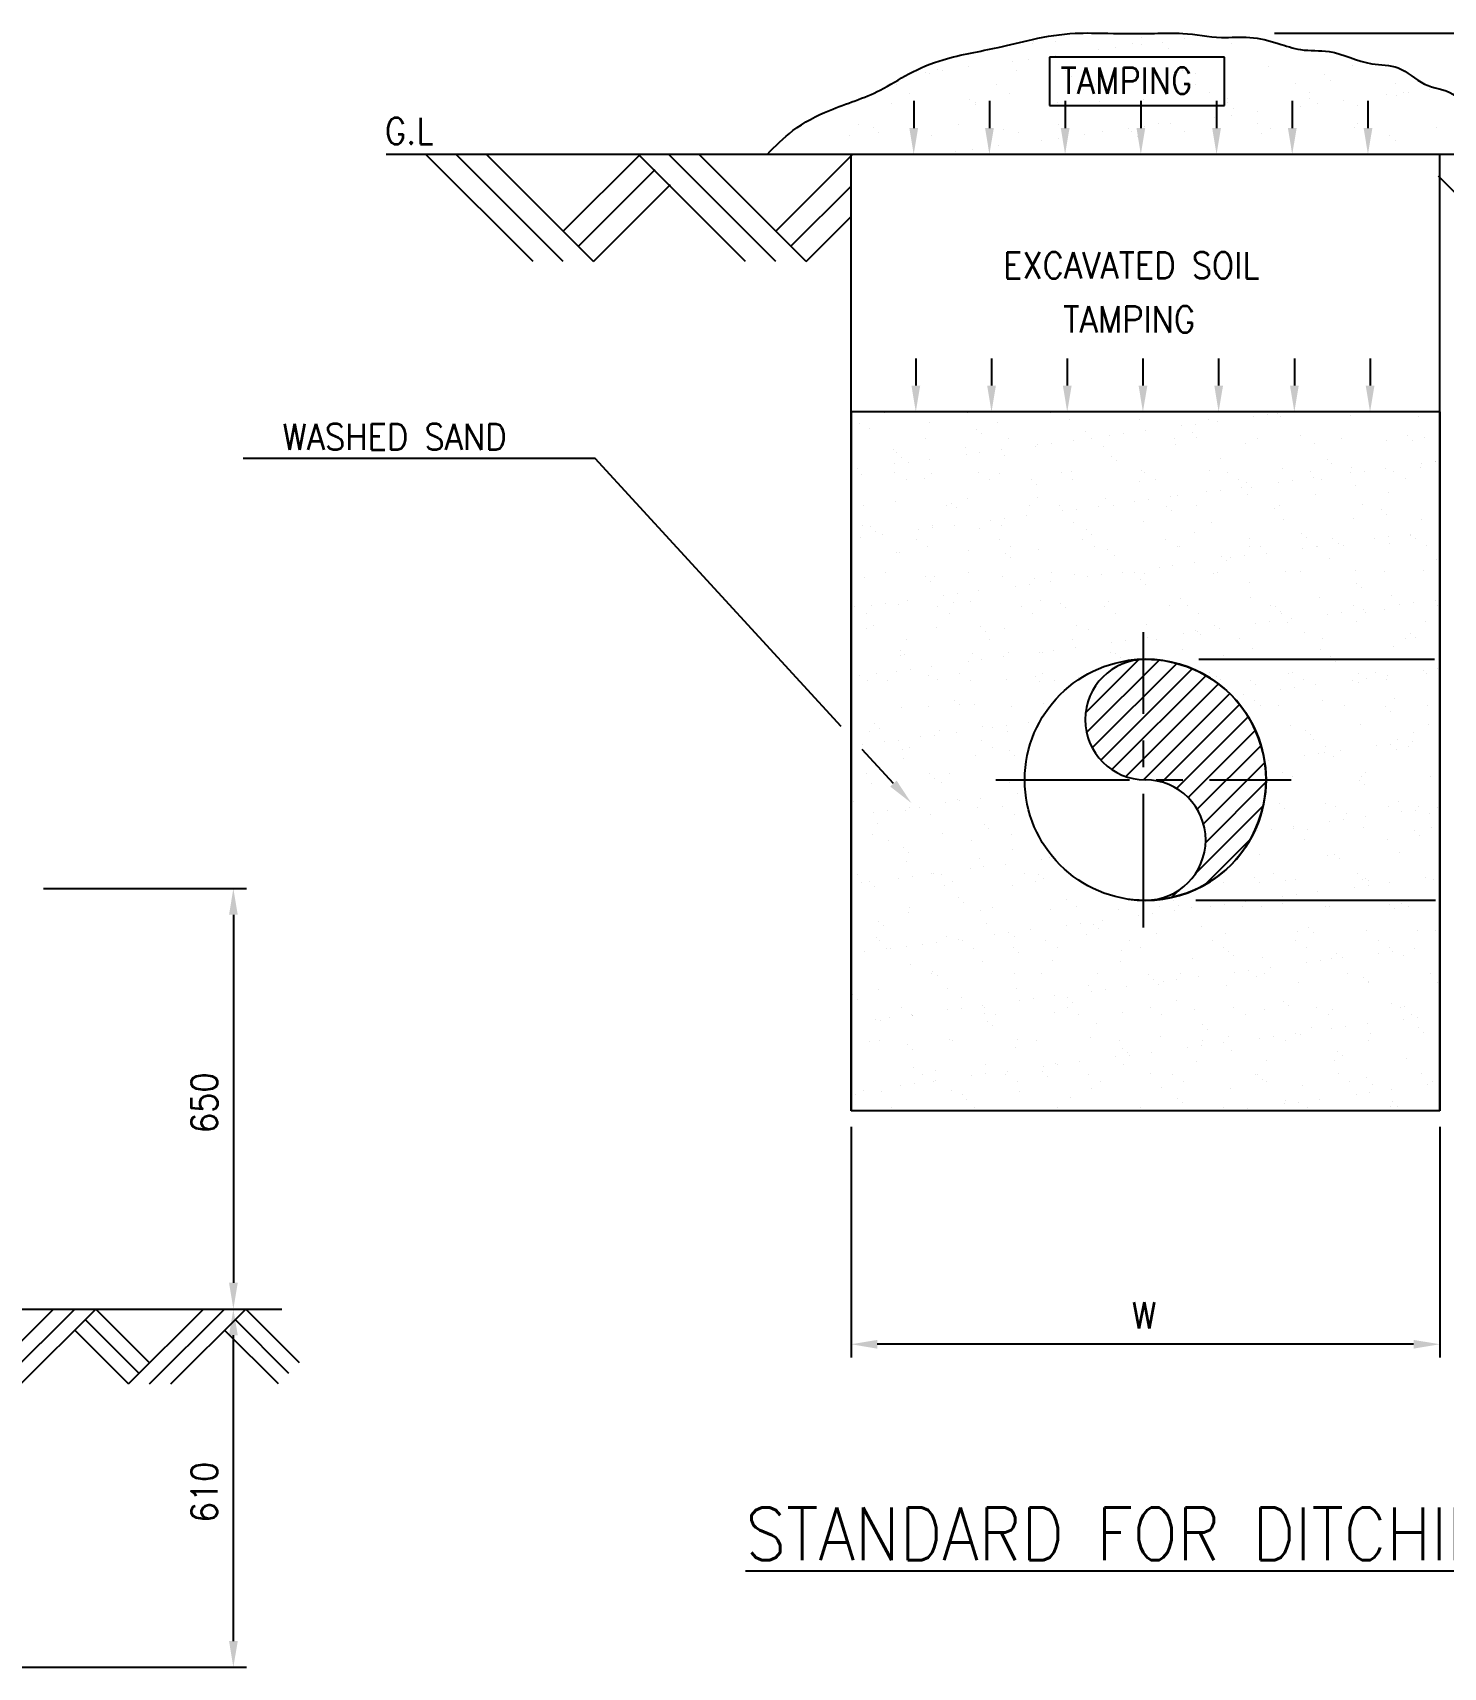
# Model space of a CAD drawing. Header units: metres. Extents: x 32 to 1001, y 122 to 783.
# Drawn here: x 396.3 to 530.5, y 141.7 to 297.2 of the extents above; entities that cross this region are included whole.
import ezdxf
from ezdxf.enums import TextEntityAlignment as Align

# ---------------------------------------------------------------- set-up
doc = ezdxf.new("R2010")
doc.units = ezdxf.units.M
doc.linetypes.add('CENTER', pattern=[50.8, 31.75, -6.35, 6.35, -6.35])
for name, color, linetype in [('CEN. LINE CIRCLE', 30, 'CENTER'), ('Circle', 3, 'Continuous'), ('DIM', 1, 'Continuous'), ('G.L', 9, 'Continuous'), ('Hatch', 9, 'Continuous'), ('PIPE LINE', 4, 'Continuous')]:
    doc.layers.add(name, color=color, linetype=linetype)
doc.styles.add('ROMANS', font='romans.shx', dxfattribs={"width": 0.9})

msp = doc.modelspace()

# ---------------------------------------------------------------- linework, layer by layer
at = {"color": 7}
for p, q in [((509.67, 294.83), (493.02, 294.83)), ((493.02, 294.83), (493.02, 290.25)), ((509.67, 290.25), (509.67, 294.83)), ((493.02, 290.25), (509.67, 290.25)), ((474.14, 194.6), (474.14, 285.6)), ((530.14, 194.6), (530.14, 285.6)), ((530.14, 261.1), (474.14, 261.1)), ((474.14, 261.1), (474.14, 194.6)), ((530.14, 261.1), (530.14, 194.6)), ((530.14, 194.6), (474.14, 194.6)), ((393.82, 169.27), (400.32, 175.76)), ((393.82, 171.28), (398.3, 175.76)), ((395.2, 168.63), (402.33, 175.76)), ((407.44, 170.65), (402.33, 175.76)), ((405.43, 168.63), (412.55, 175.76)), ((407.44, 168.63), (414.57, 175.76)), ((409.46, 168.63), (416.59, 175.76)), ((421.7, 170.65), (416.59, 175.76)), ((406.43, 169.64), (401.32, 174.75)), ((420.69, 169.64), (415.58, 174.75)), ((405.43, 168.63), (400.32, 173.75)), ((419.68, 168.63), (414.57, 173.75))]:
    msp.add_line(p, q, dxfattribs=at)
for centre, radius, start, end in [((502.14, 231.83), 5.73, 90, 270), ((502.14, 226.1), 11.47, 261.8225, 98.1775), ((502.14, 220.37), 5.73, 270, 90)]:
    msp.add_arc(centre, radius, start, end, dxfattribs=at)
at = {"layer": 'CEN. LINE CIRCLE', "color": 7, "linetype": 'CENTER', "ltscale": 0.4}
for p, q in [((501.96, 212.06), (501.96, 240.14)), ((487.92, 226.1), (516, 226.1))]:
    msp.add_line(p, q, dxfattribs=at)
at = {"layer": 'Circle', "color": 7}
msp.add_circle((502.14, 226.1), 11.47, dxfattribs=at)
at = {"layer": 'DIM', "color": 7}
for p, q in [((514.41, 297.13), (575.03, 297.13)), ((480.1, 290.68), (480.1, 288.1)), ((487.3, 290.68), (487.3, 288.1)), ((494.5, 290.68), (494.5, 288.1)), ((501.7, 290.68), (501.7, 288.1)), ((508.9, 290.68), (508.9, 288.1)), ((516.1, 290.68), (516.1, 288.1)), ((523.3, 290.68), (523.3, 288.1)), ((480.3, 266.18), (480.3, 263.6)), ((487.5, 266.18), (487.5, 263.6)), ((494.7, 266.18), (494.7, 263.6)), ((501.9, 266.18), (501.9, 263.6)), ((509.1, 266.18), (509.1, 263.6)), ((516.3, 266.18), (516.3, 263.6)), ((523.5, 266.18), (523.5, 263.6)), ((449.8, 256.68), (416.32, 256.68)), ((473.19, 231.18), (449.8, 256.68)), ((507.22, 237.57), (529.63, 237.57)), ((478.18, 225.74), (475.2, 228.98)), ((397.34, 215.76), (416.65, 215.76)), ((506.93, 214.64), (529.74, 214.64)), ((415.4, 213.26), (415.4, 178.26)), ((474.14, 193.1), (474.14, 171.16)), ((530.14, 193.1), (530.14, 171.16)), ((395.32, 175.76), (416.65, 175.76)), ((416.07, 175.76), (416.65, 175.76)), ((415.4, 144.18), (415.4, 173.26)), ((527.64, 172.41), (476.64, 172.41)), ((380.98, 141.68), (416.65, 141.68))]:
    msp.add_line(p, q, dxfattribs=at)
for points in [[(479.69, 288.1), (480.52, 288.1), (480.1, 285.6)], [(486.89, 288.1), (487.72, 288.1), (487.3, 285.6)], [(494.09, 288.1), (494.92, 288.1), (494.5, 285.6)], [(501.29, 288.1), (502.12, 288.1), (501.7, 285.6)], [(508.49, 288.1), (509.32, 288.1), (508.9, 285.6)], [(515.69, 288.1), (516.52, 288.1), (516.1, 285.6)], [(522.89, 288.1), (523.72, 288.1), (523.3, 285.6)], [(479.89, 263.6), (480.72, 263.6), (480.3, 261.1)], [(487.09, 263.6), (487.92, 263.6), (487.5, 261.1)], [(494.29, 263.6), (495.12, 263.6), (494.7, 261.1)], [(501.49, 263.6), (502.32, 263.6), (501.9, 261.1)], [(508.69, 263.6), (509.52, 263.6), (509.1, 261.1)], [(515.89, 263.6), (516.72, 263.6), (516.3, 261.1)], [(523.09, 263.6), (523.92, 263.6), (523.5, 261.1)], [(478.48, 226.02), (479.87, 223.9), (477.87, 225.46)], [(414.99, 213.26), (415.82, 213.26), (415.4, 215.76)], [(414.99, 178.26), (415.82, 178.26), (415.4, 175.76)], [(414.99, 173.26), (415.82, 173.26), (415.4, 175.76)], [(476.64, 172.82), (476.64, 171.99), (474.14, 172.41)], [(527.64, 172.82), (527.64, 171.99), (530.14, 172.41)], [(414.99, 144.18), (415.82, 144.18), (415.4, 141.68)]]:
    msp.add_solid(points, dxfattribs=at)
at = {"layer": 'G.L', "color": 7}
for p, q in [((589.9, 285.6), (429.92, 285.6)), ((443.9, 275.42), (433.72, 285.6)), ((446.78, 275.42), (436.6, 285.6)), ((449.66, 275.42), (439.48, 285.6)), ((446.78, 278.3), (454.08, 285.6)), ((464.11, 275.42), (453.93, 285.6)), ((466.99, 275.42), (456.81, 285.6)), ((469.87, 275.42), (459.69, 285.6)), ((466.99, 278.3), (474.29, 285.6)), ((448.22, 276.86), (455.52, 284.16)), ((538.1, 275.42), (530.01, 283.51)), ((449.66, 275.42), (456.96, 282.72)), ((468.43, 276.86), (474.14, 282.57)), ((469.87, 275.42), (474.14, 279.69))]:
    msp.add_line(p, q, dxfattribs=at)
msp.add_open_spline([(466.16, 285.6), (466.94, 286.39), (468.67, 288.13), (472.42, 290.09), (476.39, 291.21), (479.7, 293.42), (483.44, 294.94), (487.5, 295.55), (491.62, 296.65), (495.12, 297.21), (499, 297.09), (502.41, 297.07), (506.03, 297.22), (509.03, 296.57), (512.1, 296.89), (514.6, 296.24), (517.03, 295.37), (520.16, 295.63), (523.02, 294.01), (526.44, 294.17), (528.49, 291.94), (531.13, 291.79), (532.81, 289.99), (534.94, 288.86), (536.92, 287.33), (537.77, 286.06), (538.06, 285.6)], degree=3, knots=[0, 0, 0, 0, 4.765366, 10.444655, 17.871914, 22.319174, 27.390419, 35.020605, 39.838436, 45.690701, 50.104858, 56.450205, 60.312594, 65.583296, 69.445684, 73.395554, 76.540879, 80.413082, 86.437977, 90.06658, 94.27646, 98.377255, 100.530979, 104.508453, 108.729208, 111.042613, 111.042613, 111.042613, 111.042613], dxfattribs=at)
at = {"layer": 'Hatch', "color": 7, "linetype": 'Continuous'}
for p, q in [((491.39, 296.11), (491.39, 296.11)), ((491.53, 296.32), (491.53, 296.32)), ((493.55, 296.38), (493.55, 296.38)), ((497.68, 295.54), (497.68, 295.54)), ((499.27, 295.75), (499.27, 295.75)), ((500.88, 296.13), (500.88, 296.13)), ((501.75, 296.08), (501.75, 296.08)), ((501.78, 296.68), (501.78, 296.68)), ((503.72, 296.21), (503.72, 296.21)), ((504.29, 295.7), (504.29, 295.7)), ((505.89, 296.62), (505.89, 296.62)), ((507.47, 296.83), (507.47, 296.83)), ((510.37, 296.15), (510.37, 296.15)), ((485.34, 293.92), (485.34, 293.92)), ((489.48, 294.46), (489.48, 294.46)), ((491.06, 294.67), (491.06, 294.67)), ((493.54, 295), (493.54, 295)), ((513.88, 293.92), (513.88, 293.92)), ((521.86, 294.02), (521.86, 294.02)), ((481.27, 293.38), (481.27, 293.38)), ((481.64, 293.26), (481.64, 293.26)), ((482.37, 293.64), (482.37, 293.64)), ((482.86, 293.59), (482.86, 293.59)), ((489.87, 293.56), (489.87, 293.56)), ((494.56, 293.54), (494.56, 293.54)), ((495.12, 293.02), (495.12, 293.02)), ((497.85, 293.66), (497.85, 293.66)), ((505.65, 293.62), (505.65, 293.62)), ((506.94, 293.27), (506.94, 293.27)), ((519.13, 293.16), (519.13, 293.16)), ((519.7, 292.65), (519.7, 292.65)), ((478.44, 292.23), (478.44, 292.23)), ((479.73, 291.41), (479.73, 291.41)), ((485.4, 290.86), (485.4, 290.86)), ((487.94, 292.25), (487.94, 292.25)), ((489.22, 291.43), (489.22, 291.43)), ((497.43, 292.27), (497.43, 292.27)), ((498.71, 291.45), (498.71, 291.45)), ((501.97, 290.8), (501.97, 290.8)), ((506.92, 292.28), (506.92, 292.28)), ((508.21, 291.46), (508.21, 291.46)), ((509.95, 290.9), (509.95, 290.9)), ((516.41, 292.3), (516.41, 292.3)), ((517.7, 291.48), (517.7, 291.48)), ((517.75, 290.87), (517.75, 290.87)), ((525.1, 291.26), (525.1, 291.26)), ((525.9, 292.32), (525.9, 292.32)), ((525.98, 291.16), (525.98, 291.16)), ((526.69, 291.47), (526.69, 291.47)), ((527.19, 291.5), (527.19, 291.5)), ((529.17, 291.8), (529.17, 291.8)), ((477.96, 290.44), (477.96, 290.44)), ((485.94, 290.54), (485.94, 290.54)), ((485.96, 290.35), (485.96, 290.35)), ((493.74, 290.51), (493.74, 290.51)), ((497.78, 290.59), (497.78, 290.59)), ((509.97, 290.49), (509.97, 290.49)), ((510.28, 289.31), (510.28, 289.31)), ((510.53, 289.97), (510.53, 289.97)), ((512.76, 289.64), (512.76, 289.64)), ((516.9, 290.18), (516.9, 290.18)), ((518.49, 290.39), (518.49, 290.39)), ((520.96, 290.72), (520.96, 290.72)), ((522.35, 290.22), (522.35, 290.22)), ((474.87, 288.45), (474.87, 288.45)), ((476.24, 288.19), (476.24, 288.19)), ((476.8, 287.67), (476.8, 287.67)), ((484.36, 288.46), (484.36, 288.46)), ((488.61, 287.92), (488.61, 287.92)), ((490.06, 287.69), (490.06, 287.69)), ((493.85, 288.48), (493.85, 288.48)), ((498.04, 287.79), (498.04, 287.79)), ((500.49, 288.02), (500.49, 288.02)), ((500.81, 287.81), (500.81, 287.81)), ((502.08, 288.23), (502.08, 288.23)), ((503.34, 288.5), (503.34, 288.5)), ((504.56, 288.56), (504.56, 288.56)), ((505.84, 287.75), (505.84, 287.75)), ((508.7, 289.1), (508.7, 289.1)), ((512.83, 288.52), (512.83, 288.52)), ((514.07, 288.05), (514.07, 288.05)), ((522.05, 288.15), (522.05, 288.15)), ((522.32, 288.53), (522.32, 288.53)), ((529.85, 288.11), (529.85, 288.11)), ((474.03, 287.43), (474.03, 287.43)), ((481.83, 287.39), (481.83, 287.39)), ((488.15, 286.4), (488.15, 286.4)), ((492.29, 286.94), (492.29, 286.94)), ((493.87, 287.15), (493.87, 287.15)), ((496.35, 287.48), (496.35, 287.48)), ((501.37, 287.3), (501.37, 287.3)), ((513.19, 287.54), (513.19, 287.54)), ((525.38, 287.44), (525.38, 287.44)), ((525.94, 286.92), (525.94, 286.92)), ((484.08, 285.86), (484.08, 285.86)), ((485.67, 286.07), (485.67, 286.07)), ((474.95, 260.04), (474.95, 260.04)), ((477.33, 261), (477.33, 261)), ((481.6, 260.12), (481.6, 260.12)), ((485.24, 261.01), (485.24, 261.01)), ((488.1, 260.09), (488.1, 260.09)), ((493.15, 261.02), (493.15, 261.02)), ((494.96, 260.34), (494.96, 260.34)), ((501.06, 261.04), (501.06, 261.04)), ((501.61, 260.42), (501.61, 260.42)), ((505.59, 259.76), (505.59, 259.76)), ((506.91, 259.93), (506.91, 259.93)), ((508.11, 260.39), (508.11, 260.39)), ((508.97, 261.05), (508.97, 261.05)), ((508.98, 260.2), (508.98, 260.2)), ((512.43, 260.66), (512.43, 260.66)), ((513.75, 260.83), (513.75, 260.83)), ((514.67, 260.92), (514.67, 260.92)), ((514.97, 260.64), (514.97, 260.64)), ((516.88, 261.07), (516.88, 261.07)), ((521.61, 260.72), (521.61, 260.72)), ((524.79, 261.08), (524.79, 261.08)), ((528.11, 260.69), (528.11, 260.69)), ((475.93, 259.52), (475.93, 259.52)), ((481.19, 258.54), (481.19, 258.54)), ((486.09, 259.43), (486.09, 259.43)), ((486.56, 259), (486.56, 259)), ((489.1, 258.55), (489.1, 258.55)), ((493.24, 258.13), (493.24, 258.13)), ((495.3, 258.4), (495.3, 258.4)), ((496.41, 259.21), (496.41, 259.21)), ((497.01, 258.57), (497.01, 258.57)), ((498.75, 258.86), (498.75, 258.86)), ((500.08, 259.03), (500.08, 259.03)), ((502.14, 259.3), (502.14, 259.3)), ((504.92, 258.58), (504.92, 258.58)), ((506.57, 259.12), (506.57, 259.12)), ((507.04, 258.69), (507.04, 258.69)), ((511.69, 258.13), (511.69, 258.13)), ((512.83, 258.6), (512.83, 258.6)), ((516.88, 258.9), (516.88, 258.9)), ((520.74, 258.61), (520.74, 258.61)), ((525.05, 258.34), (525.05, 258.34)), ((527.05, 258.81), (527.05, 258.81)), ((527.52, 258.38), (527.52, 258.38)), ((528.65, 258.63), (528.65, 258.63)), ((478.18, 257.49), (478.18, 257.49)), ((478.46, 257.2), (478.46, 257.2)), ((478.93, 256.77), (478.93, 256.77)), ((481.63, 256.6), (481.63, 256.6)), ((485.04, 257.74), (485.04, 257.74)), ((485.08, 257.06), (485.08, 257.06)), ((486.4, 257.23), (486.4, 257.23)), ((488.47, 257.5), (488.47, 257.5)), ((488.77, 256.98), (488.77, 256.98)), ((491.69, 257.83), (491.69, 257.83)), ((491.92, 257.96), (491.92, 257.96)), ((498.18, 257.79), (498.18, 257.79)), ((498.94, 256.89), (498.94, 256.89)), ((505.04, 258.04), (505.04, 258.04)), ((509.25, 256.67), (509.25, 256.67)), ((518.19, 258.1), (518.19, 258.1)), ((519.41, 256.58), (519.41, 256.58)), ((474.79, 255.7), (474.79, 255.7)), ((475.11, 255.14), (475.11, 255.14)), ((478.24, 256.16), (478.24, 256.16)), ((478.31, 255.32), (478.31, 255.32)), ((479.56, 256.33), (479.56, 256.33)), ((481.76, 255.23), (481.76, 255.23)), ((486.22, 255.33), (486.22, 255.33)), ((488.26, 255.2), (488.26, 255.2)), ((494.13, 255.35), (494.13, 255.35)), ((495.12, 255.44), (495.12, 255.44)), ((499.4, 256.46), (499.4, 256.46)), ((501.77, 255.53), (501.77, 255.53)), ((502.04, 255.36), (502.04, 255.36)), ((508.27, 255.5), (508.27, 255.5)), ((509.95, 255.38), (509.95, 255.38)), ((515.13, 255.74), (515.13, 255.74)), ((517.86, 255.39), (517.86, 255.39)), ((519.88, 256.15), (519.88, 256.15)), ((521.61, 255.29), (521.61, 255.29)), ((521.77, 255.83), (521.77, 255.83)), ((522.93, 255.46), (522.93, 255.46)), ((524.99, 255.74), (524.99, 255.74)), ((525.77, 255.4), (525.77, 255.4)), ((528.27, 255.8), (528.27, 255.8)), ((528.44, 256.19), (528.44, 256.19)), ((529.73, 256.35), (529.73, 256.35)), ((529.77, 256.36), (529.77, 256.36)), ((479.38, 254.64), (479.38, 254.64)), ((481.14, 254.75), (481.14, 254.75)), ((487.29, 254.65), (487.29, 254.65)), ((491.3, 254.66), (491.3, 254.66)), ((491.77, 254.23), (491.77, 254.23)), ((495.2, 254.66), (495.2, 254.66)), ((501.61, 254.44), (501.61, 254.44)), ((503.11, 254.68), (503.11, 254.68)), ((507.93, 253.49), (507.93, 253.49)), ((509.25, 253.66), (509.25, 253.66)), ((511.02, 254.69), (511.02, 254.69)), ((511.32, 253.94), (511.32, 253.94)), ((511.78, 254.35), (511.78, 254.35)), ((512.24, 253.92), (512.24, 253.92)), ((514.77, 254.39), (514.77, 254.39)), ((516.09, 254.56), (516.09, 254.56)), ((518.16, 254.84), (518.16, 254.84)), ((518.93, 254.71), (518.93, 254.71)), ((522.09, 254.12), (522.09, 254.12)), ((526.84, 254.72), (526.84, 254.72)), ((475.33, 252.16), (475.33, 252.16)), ((478.34, 252.6), (478.34, 252.6)), ((483.24, 252.18), (483.24, 252.18)), ((483.66, 252.43), (483.66, 252.43)), ((484.13, 252), (484.13, 252)), ((485.2, 252.85), (485.2, 252.85)), ((491.15, 252.19), (491.15, 252.19)), ((491.85, 252.93), (491.85, 252.93)), ((493.98, 252.21), (493.98, 252.21)), ((497.64, 252.14), (497.64, 252.14)), ((498.34, 252.9), (498.34, 252.9)), ((499.06, 252.21), (499.06, 252.21)), ((501.09, 252.59), (501.09, 252.59)), ((502.42, 252.76), (502.42, 252.76)), ((504.14, 252.12), (504.14, 252.12)), ((504.48, 253.04), (504.48, 253.04)), ((505.2, 253.15), (505.2, 253.15)), ((506.97, 252.22), (506.97, 252.22)), ((511.85, 253.23), (511.85, 253.23)), ((514.88, 252.24), (514.88, 252.24)), ((518.35, 253.2), (518.35, 253.2)), ((522.79, 252.25), (522.79, 252.25)), ((525.21, 253.45), (525.21, 253.45)), ((487.42, 250.79), (487.42, 250.79)), ((488.74, 250.96), (488.74, 250.96)), ((490.81, 251.24), (490.81, 251.24)), ((494.26, 251.69), (494.26, 251.69)), ((495.28, 250.55), (495.28, 250.55)), ((495.58, 251.86), (495.58, 251.86)), ((501.93, 250.63), (501.93, 250.63)), ((504.61, 251.69), (504.61, 251.69)), ((508.43, 250.6), (508.43, 250.6)), ((514.45, 251.9), (514.45, 251.9)), ((515.29, 250.85), (515.29, 250.85)), ((521.93, 250.94), (521.93, 250.94)), ((524.62, 251.81), (524.62, 251.81)), ((525.09, 251.38), (525.09, 251.38)), ((528.43, 250.9), (528.43, 250.9)), ((475.07, 249.16), (475.07, 249.16)), ((475.27, 250.25), (475.27, 250.25)), ((476.03, 250.2), (476.03, 250.2)), ((476.5, 249.77), (476.5, 249.77)), ((477.13, 249.44), (477.13, 249.44)), ((480.36, 248.96), (480.36, 248.96)), ((480.58, 249.89), (480.58, 249.89)), ((481.91, 250.06), (481.91, 250.06)), ((481.92, 250.33), (481.92, 250.33)), ((483.97, 250.34), (483.97, 250.34)), ((486.34, 249.98), (486.34, 249.98)), ((488.27, 248.97), (488.27, 248.97)), ((488.42, 250.3), (488.42, 250.3)), ((496.18, 248.99), (496.18, 248.99)), ((496.51, 249.89), (496.51, 249.89)), ((496.97, 249.46), (496.97, 249.46)), ((504.09, 249), (504.09, 249)), ((506.82, 249.67), (506.82, 249.67)), ((512, 249.01), (512, 249.01)), ((516.98, 249.58), (516.98, 249.58)), ((517.45, 249.15), (517.45, 249.15)), ((519.91, 249.03), (519.91, 249.03)), ((523.95, 249.02), (523.95, 249.02)), ((525.27, 249.2), (525.27, 249.2)), ((527.3, 249.35), (527.3, 249.35)), ((527.34, 249.47), (527.34, 249.47)), ((527.82, 249.04), (527.82, 249.04)), ((478.5, 247.71), (478.5, 247.71)), ((478.71, 247.75), (478.71, 247.75)), ((481.43, 248.27), (481.43, 248.27)), ((485.36, 247.95), (485.36, 247.95)), ((488.87, 247.66), (488.87, 247.66)), ((489.34, 248.29), (489.34, 248.29)), ((492.01, 248.04), (492.01, 248.04)), ((497.25, 248.3), (497.25, 248.3)), ((498.5, 248.01), (498.5, 248.01)), ((499.18, 247.44), (499.18, 247.44)), ((505.16, 248.32), (505.16, 248.32)), ((505.36, 248.25), (505.36, 248.25)), ((509.35, 247.35), (509.35, 247.35)), ((511.6, 247.4), (511.6, 247.4)), ((512.01, 248.34), (512.01, 248.34)), ((513.07, 248.33), (513.07, 248.33)), ((513.66, 247.67), (513.66, 247.67)), ((517.11, 248.12), (517.11, 248.12)), ((518.43, 248.3), (518.43, 248.3)), ((518.51, 248.31), (518.51, 248.31)), ((520.5, 248.57), (520.5, 248.57)), ((520.98, 248.35), (520.98, 248.35)), ((525.37, 248.55), (525.37, 248.55)), ((528.89, 248.36), (528.89, 248.36)), ((477.38, 245.8), (477.38, 245.8)), ((485.29, 245.82), (485.29, 245.82)), ((489.34, 247.23), (489.34, 247.23)), ((493.2, 245.83), (493.2, 245.83)), ((499.99, 245.87), (499.99, 245.87)), ((501.11, 245.85), (501.11, 245.85)), ((502.09, 245.74), (502.09, 245.74)), ((503.44, 246.32), (503.44, 246.32)), ((504.76, 246.5), (504.76, 246.5)), ((506.82, 246.77), (506.82, 246.77)), ((508.59, 245.71), (508.59, 245.71)), ((509.02, 245.86), (509.02, 245.86)), ((509.82, 246.92), (509.82, 246.92)), ((510.27, 247.22), (510.27, 247.22)), ((515.45, 245.96), (515.45, 245.96)), ((516.93, 245.88), (516.93, 245.88)), ((519.66, 247.12), (519.66, 247.12)), ((522.09, 246.04), (522.09, 246.04)), ((524.84, 245.89), (524.84, 245.89)), ((528.59, 246.01), (528.59, 246.01)), ((529.82, 247.04), (529.82, 247.04)), ((475.43, 245.36), (475.43, 245.36)), ((481.23, 245.43), (481.23, 245.43)), ((481.7, 245), (481.7, 245)), ((482.08, 245.44), (482.08, 245.44)), ((488.58, 245.41), (488.58, 245.41)), ((489.76, 244.52), (489.76, 244.52)), ((491.08, 244.7), (491.08, 244.7)), ((491.55, 245.21), (491.55, 245.21)), ((493.15, 244.97), (493.15, 244.97)), ((495.44, 245.66), (495.44, 245.66)), ((496.6, 245.42), (496.6, 245.42)), ((497.92, 245.6), (497.92, 245.6)), ((501.71, 245.12), (501.71, 245.12)), ((502.18, 244.69), (502.18, 244.69)), ((512.03, 244.9), (512.03, 244.9)), ((522.19, 244.81), (522.19, 244.81)), ((522.66, 244.38), (522.66, 244.38)), ((474.5, 242.58), (474.5, 242.58)), ((476.09, 242.72), (476.09, 242.72)), ((477.41, 242.9), (477.41, 242.9)), ((478.66, 242.81), (478.66, 242.81)), ((479.48, 243.17), (479.48, 243.17)), ((482.41, 242.6), (482.41, 242.6)), ((482.93, 243.62), (482.93, 243.62)), ((483.91, 242.98), (483.91, 242.98)), ((484.25, 243.8), (484.25, 243.8)), ((485.52, 243.06), (485.52, 243.06)), ((486.31, 244.07), (486.31, 244.07)), ((490.32, 242.61), (490.32, 242.61)), ((492.17, 243.14), (492.17, 243.14)), ((494.08, 242.89), (494.08, 242.89)), ((498.23, 242.63), (498.23, 242.63)), ((498.66, 243.11), (498.66, 243.11)), ((504.39, 242.67), (504.39, 242.67)), ((505.52, 243.36), (505.52, 243.36)), ((506.14, 242.64), (506.14, 242.64)), ((512.17, 243.44), (512.17, 243.44)), ((514.05, 242.65), (514.05, 242.65)), ((514.55, 242.58), (514.55, 242.58)), ((518.67, 243.41), (518.67, 243.41)), ((521.96, 242.67), (521.96, 242.67)), ((525.53, 243.66), (525.53, 243.66)), ((526.29, 242.75), (526.29, 242.75)), ((527.61, 242.93), (527.61, 242.93)), ((529.68, 243.2), (529.68, 243.2)), ((529.87, 242.68), (529.87, 242.68)), ((475.58, 241.9), (475.58, 241.9)), ((483.49, 241.91), (483.49, 241.91)), ((491.4, 241.93), (491.4, 241.93)), ((494.54, 242.46), (494.54, 242.46)), ((499.31, 241.94), (499.31, 241.94)), ((507.22, 241.96), (507.22, 241.96)), ((513.94, 241.13), (513.94, 241.13)), ((515.02, 242.15), (515.02, 242.15)), ((515.12, 241.97), (515.12, 241.97)), ((515.61, 241.06), (515.61, 241.06)), ((516, 241.4), (516, 241.4)), ((519.45, 241.85), (519.45, 241.85)), ((520.78, 242.03), (520.78, 242.03)), ((522.25, 241.15), (522.25, 241.15)), ((522.84, 242.3), (522.84, 242.3)), ((523.03, 241.99), (523.03, 241.99)), ((524.87, 242.35), (524.87, 242.35)), ((528.75, 241.12), (528.75, 241.12)), ((475.59, 240.46), (475.59, 240.46)), ((476.28, 240.75), (476.28, 240.75)), ((482.24, 240.55), (482.24, 240.55)), ((486.44, 240.66), (486.44, 240.66)), ((486.91, 240.23), (486.91, 240.23)), ((488.74, 240.51), (488.74, 240.51)), ((495.25, 239.47), (495.25, 239.47)), ((495.6, 240.76), (495.6, 240.76)), ((496.75, 240.44), (496.75, 240.44)), ((502.25, 240.85), (502.25, 240.85)), ((502.33, 239.6), (502.33, 239.6)), ((503.16, 239.49), (503.16, 239.49)), ((505.78, 240.05), (505.78, 240.05)), ((506.92, 240.35), (506.92, 240.35)), ((507.1, 240.23), (507.1, 240.23)), ((507.39, 239.92), (507.39, 239.92)), ((508.75, 240.82), (508.75, 240.82)), ((509.17, 240.5), (509.17, 240.5)), ((511.07, 239.5), (511.07, 239.5)), ((512.62, 240.95), (512.62, 240.95)), ((517.23, 240.12), (517.23, 240.12)), ((518.98, 239.52), (518.98, 239.52)), ((526.89, 239.53), (526.89, 239.53)), ((527.39, 240.04), (527.39, 240.04)), ((527.86, 239.61), (527.86, 239.61)), ((478.81, 238.43), (478.81, 238.43)), ((478.82, 237.92), (478.82, 237.92)), ((479.27, 238), (479.27, 238)), ((479.43, 239.44), (479.43, 239.44)), ((485.68, 238.16), (485.68, 238.16)), ((487.34, 239.46), (487.34, 239.46)), ((489.12, 238.21), (489.12, 238.21)), ((492.1, 238.25), (492.1, 238.25)), ((492.33, 238.25), (492.33, 238.25)), ((493.43, 238.43), (493.43, 238.43)), ((495.49, 238.7), (495.49, 238.7)), ((498.82, 238.22), (498.82, 238.22)), ((498.94, 239.15), (498.94, 239.15)), ((499.28, 238.12), (499.28, 238.12)), ((500.26, 239.33), (500.26, 239.33)), ((505.68, 238.47), (505.68, 238.47)), ((512.33, 238.55), (512.33, 238.55)), ((518.83, 238.52), (518.83, 238.52)), ((525.69, 238.77), (525.69, 238.77)), ((478.43, 236.45), (478.43, 236.45)), ((479.75, 236.63), (479.75, 236.63)), ((481.82, 236.9), (481.82, 236.9)), ((485.27, 237.35), (485.27, 237.35)), ((486.59, 237.53), (486.59, 237.53)), ((488.65, 237.8), (488.65, 237.8)), ((496.44, 232.47), (501.52, 237.55)), ((496.54, 230.59), (503.44, 237.49)), ((497.07, 229.15), (505.11, 237.18)), ((497.89, 227.98), (506.58, 236.67)), ((499.75, 237.69), (499.75, 237.69)), ((509.6, 237.9), (509.6, 237.9)), ((519.76, 237.81), (519.76, 237.81)), ((520.23, 237.38), (520.23, 237.38)), ((528.63, 236.49), (528.63, 236.49)), ((529.95, 236.66), (529.95, 236.66)), ((530.07, 237.58), (530.07, 237.58)), ((474.98, 236), (474.98, 236)), ((475.75, 235.57), (475.75, 235.57)), ((476.56, 236.22), (476.56, 236.22)), ((477.63, 235.54), (477.63, 235.54)), ((481.48, 235.98), (481.48, 235.98)), ((482.4, 235.65), (482.4, 235.65)), ((484.47, 236.24), (484.47, 236.24)), ((485.54, 235.55), (485.54, 235.55)), ((488.9, 235.62), (488.9, 235.62)), ((491.65, 235.89), (491.65, 235.89)), ((492.11, 235.46), (492.11, 235.46)), ((492.38, 236.25), (492.38, 236.25)), ((493.45, 235.57), (493.45, 235.57)), ((495.76, 235.87), (495.76, 235.87)), ((498.95, 227.07), (507.9, 236.01)), ((500.28, 226.41), (509.09, 235.22)), ((508.2, 236.28), (508.2, 236.28)), ((508.91, 235.92), (508.91, 235.92)), ((509.27, 235.6), (509.27, 235.6)), ((512.12, 235.58), (512.12, 235.58)), ((512.59, 235.15), (512.59, 235.15)), ((515.77, 236.17), (515.77, 236.17)), ((516.11, 236.29), (516.11, 236.29)), ((516.28, 234.86), (516.28, 234.86)), ((517.18, 235.61), (517.18, 235.61)), ((518.34, 235.13), (518.34, 235.13)), ((521.79, 235.59), (521.79, 235.59)), ((522.41, 236.25), (522.41, 236.25)), ((522.44, 235.35), (522.44, 235.35)), ((523.12, 235.76), (523.12, 235.76)), ((524.02, 236.31), (524.02, 236.31)), ((525.09, 235.63), (525.09, 235.63)), ((525.18, 236.03), (525.18, 236.03)), ((528.91, 236.22), (528.91, 236.22)), ((484.01, 233.66), (484.01, 233.66)), ((485.84, 233.27), (485.84, 233.27)), ((492.49, 233.35), (492.49, 233.35)), ((501.95, 226.1), (510.15, 234.3)), ((503.71, 225.88), (511.09, 233.26)), ((511.51, 234.23), (511.51, 234.23)), ((512.49, 233.66), (512.49, 233.66)), ((514.96, 234.69), (514.96, 234.69)), ((518.99, 233.62), (518.99, 233.62)), ((525.85, 233.87), (525.85, 233.87)), ((478.98, 233.02), (478.98, 233.02)), ((481.48, 233.08), (481.48, 233.08)), ((484.48, 233.23), (484.48, 233.23)), ((489.39, 233.1), (489.39, 233.1)), ((505.09, 225.28), (511.91, 232.1)), ((513.12, 233.14), (513.12, 233.14)), ((514.8, 233.13), (514.8, 233.13)), ((521.03, 233.16), (521.03, 233.16)), ((524.97, 233.04), (524.97, 233.04)), ((525.43, 232.61), (525.43, 232.61)), ((528.94, 233.17), (528.94, 233.17)), ((475.91, 230.67), (475.91, 230.67)), ((476.38, 231.43), (476.38, 231.43)), ((476.84, 231), (476.84, 231)), ((480.77, 230.18), (480.77, 230.18)), ((482.09, 230.36), (482.09, 230.36)), ((482.56, 230.76), (482.56, 230.76)), ((484.16, 230.63), (484.16, 230.63)), ((486.69, 231.21), (486.69, 231.21)), ((487.61, 231.08), (487.61, 231.08)), ((488.93, 231.26), (488.93, 231.26)), ((489.06, 230.73), (489.06, 230.73)), ((491, 231.53), (491, 231.53)), ((506.2, 224.41), (512.59, 230.8)), ((515.93, 231.27), (515.93, 231.27)), ((517.33, 230.81), (517.33, 230.81)), ((517.8, 230.38), (517.8, 230.38)), ((522.57, 231.36), (522.57, 231.36)), ((527.64, 230.58), (527.64, 230.58)), ((529.07, 231.33), (529.07, 231.33)), ((475.26, 229.46), (475.26, 229.46)), ((477.32, 229.73), (477.32, 229.73)), ((478.61, 229.86), (478.61, 229.86)), ((479.05, 228.98), (479.05, 228.98)), ((479.68, 229.18), (479.68, 229.18)), ((486.52, 229.88), (486.52, 229.88)), ((487.59, 229.19), (487.59, 229.19)), ((489.22, 228.89), (489.22, 228.89)), ((507.07, 223.3), (513.13, 229.36)), ((518.16, 229.93), (518.16, 229.93)), ((518.62, 228.59), (518.62, 228.59)), ((519.15, 228.73), (519.15, 228.73)), ((519.23, 229.25), (519.23, 229.25)), ((520.69, 228.86), (520.69, 228.86)), ((524.14, 229.32), (524.14, 229.32)), ((525.46, 229.49), (525.46, 229.49)), ((526.01, 228.98), (526.01, 228.98)), ((526.07, 229.95), (526.07, 229.95)), ((527.14, 229.27), (527.14, 229.27)), ((527.52, 229.76), (527.52, 229.76)), ((479.14, 228.13), (479.14, 228.13)), ((486, 228.38), (486, 228.38)), ((489.69, 228.46), (489.69, 228.46)), ((507.66, 221.91), (513.49, 227.74)), ((513.85, 227.96), (513.85, 227.96)), ((517.3, 228.42), (517.3, 228.42)), ((520.01, 228.35), (520.01, 228.35)), ((475.62, 226.71), (475.62, 226.71)), ((476.07, 225.78), (476.07, 225.78)), ((481.58, 226.66), (481.58, 226.66)), ((482.05, 226.23), (482.05, 226.23)), ((482.72, 225.86), (482.72, 225.86)), ((483.53, 226.72), (483.53, 226.72)), ((489.22, 225.83), (489.22, 225.83)), ((507.87, 220.14), (513.6, 225.87)), ((515.17, 226.78), (515.17, 226.78)), ((516.09, 226.38), (516.09, 226.38)), ((522.54, 226.04), (522.54, 226.04)), ((522.73, 226.46), (522.73, 226.46)), ((523, 225.61), (523, 225.61)), ((523.08, 226.79), (523.08, 226.79)), ((529.23, 226.43), (529.23, 226.43)), ((474.41, 224), (474.41, 224)), ((483.11, 223.92), (483.11, 223.92)), ((484.26, 224.21), (484.26, 224.21)), ((484.44, 224.09), (484.44, 224.09)), ((486.5, 224.36), (486.5, 224.36)), ((489.95, 224.82), (489.95, 224.82)), ((526.17, 224.08), (526.17, 224.08)), ((476.28, 223.02), (476.28, 223.02)), ((477.6, 223.19), (477.6, 223.19)), ((479.3, 223.23), (479.3, 223.23)), ((479.66, 223.46), (479.66, 223.46)), ((480.66, 223.5), (480.66, 223.5)), ((481.73, 222.82), (481.73, 222.82)), ((486.16, 223.48), (486.16, 223.48)), ((488.57, 223.52), (488.57, 223.52)), ((489.64, 222.83), (489.64, 222.83)), ((506.93, 217.22), (513.33, 223.62)), ((513.37, 222.88), (513.37, 222.88)), ((514.9, 223.81), (514.9, 223.81)), ((515.37, 223.38), (515.37, 223.38)), ((519.31, 223.84), (519.31, 223.84)), ((520.21, 223.57), (520.21, 223.57)), ((521.28, 222.89), (521.28, 222.89)), ((523.03, 222.59), (523.03, 222.59)), ((525.21, 223.58), (525.21, 223.58)), ((526.48, 223.05), (526.48, 223.05)), ((527.8, 223.22), (527.8, 223.22)), ((528.12, 223.59), (528.12, 223.59)), ((529.19, 222.91), (529.19, 222.91)), ((529.87, 223.5), (529.87, 223.5)), ((476.23, 220.88), (476.23, 220.88)), ((476.62, 221.98), (476.62, 221.98)), ((482.88, 220.97), (482.88, 220.97)), ((486.79, 221.89), (486.79, 221.89)), ((487.26, 221.46), (487.26, 221.46)), ((489.38, 220.94), (489.38, 220.94)), ((512.8, 221.25), (512.8, 221.25)), ((514.13, 221.42), (514.13, 221.42)), ((516.19, 221.69), (516.19, 221.69)), ((516.25, 221.49), (516.25, 221.49)), ((517.58, 221.35), (517.58, 221.35)), ((519.64, 222.15), (519.64, 222.15)), ((520.96, 222.32), (520.96, 222.32)), ((522.89, 221.57), (522.89, 221.57)), ((527.74, 221.27), (527.74, 221.27)), ((528.21, 220.84), (528.21, 220.84)), ((529.39, 221.54), (529.39, 221.54)), ((477.68, 220.35), (477.68, 220.35)), ((479.15, 219.66), (479.15, 219.66)), ((485.59, 220.36), (485.59, 220.36)), ((489.47, 219.44), (489.47, 219.44)), ((507.85, 216.16), (512.08, 220.39)), ((517.23, 220.42), (517.23, 220.42)), ((525.14, 220.43), (525.14, 220.43)), ((479.46, 218.34), (479.46, 218.34)), ((479.62, 219.23), (479.62, 219.23)), ((486.32, 218.59), (486.32, 218.59)), ((486.78, 217.82), (486.78, 217.82)), ((488.84, 218.09), (488.84, 218.09)), ((492.29, 218.55), (492.29, 218.55)), ((492.97, 218.67), (492.97, 218.67)), ((512.97, 218.97), (512.97, 218.97)), ((519.47, 218.94), (519.47, 218.94)), ((520.11, 219.04), (520.11, 219.04)), ((520.57, 218.61), (520.57, 218.61)), ((526.33, 219.19), (526.33, 219.19)), ((474.8, 217.13), (474.8, 217.13)), ((475.17, 216.29), (475.17, 216.29)), ((475.87, 216.44), (475.87, 216.44)), ((478.62, 216.75), (478.62, 216.75)), ((479.94, 216.92), (479.94, 216.92)), ((481.83, 217.21), (481.83, 217.21)), ((482.01, 217.19), (482.01, 217.19)), ((482.71, 217.14), (482.71, 217.14)), ((483.78, 216.46), (483.78, 216.46)), ((485.46, 217.65), (485.46, 217.65)), ((490.62, 217.16), (490.62, 217.16)), ((491.69, 216.47), (491.69, 216.47)), ((491.99, 217.12), (491.99, 217.12)), ((492.46, 216.69), (492.46, 216.69)), ((509.55, 216.34), (509.55, 216.34)), ((512.47, 216.81), (512.47, 216.81)), ((512.94, 216.38), (512.94, 216.38)), ((514.35, 217.2), (514.35, 217.2)), ((515.42, 216.52), (515.42, 216.52)), ((516.41, 216.59), (516.41, 216.59)), ((522.26, 217.21), (522.26, 217.21)), ((522.78, 216.58), (522.78, 216.58)), ((523.05, 216.68), (523.05, 216.68)), ((523.33, 216.53), (523.33, 216.53)), ((525.37, 216.33), (525.37, 216.33)), ((528.82, 216.78), (528.82, 216.78)), ((529.55, 216.65), (529.55, 216.65)), ((474.19, 214.98), (474.19, 214.98)), ((476.39, 215.99), (476.39, 215.99)), ((483.04, 216.08), (483.04, 216.08)), ((484.36, 214.89), (484.36, 214.89)), ((489.54, 216.04), (489.54, 216.04)), ((494.67, 214.67), (494.67, 214.67)), ((502.37, 214.64), (502.37, 214.64)), ((504.62, 214.91), (505.29, 215.58)), ((515.15, 214.98), (515.15, 214.98)), ((516.47, 215.15), (516.47, 215.15)), ((518.53, 215.43), (518.53, 215.43)), ((521.98, 215.88), (521.98, 215.88)), ((523.31, 216.05), (523.31, 216.05)), ((479.62, 213.45), (479.62, 213.45)), ((479.73, 213.99), (479.73, 213.99)), ((484.83, 214.46), (484.83, 214.46)), ((486.48, 213.69), (486.48, 213.69)), ((487.64, 214), (487.64, 214)), ((493.13, 213.78), (493.13, 213.78)), ((495.55, 214.02), (495.55, 214.02)), ((499.62, 213.75), (499.62, 213.75)), ((501.47, 213.18), (501.47, 213.18)), ((502.79, 213.35), (502.79, 213.35)), ((503.46, 214.03), (503.46, 214.03)), ((504.84, 214.58), (504.84, 214.58)), ((504.86, 213.63), (504.86, 213.63)), ((505.3, 214.15), (505.3, 214.15)), ((506.48, 213.99), (506.48, 213.99)), ((508.31, 214.08), (508.31, 214.08)), ((509.63, 214.25), (509.63, 214.25)), ((511.37, 214.05), (511.37, 214.05)), ((511.7, 214.53), (511.7, 214.53)), ((513.13, 214.08), (513.13, 214.08)), ((515.15, 214.36), (515.15, 214.36)), ((519.28, 214.06), (519.28, 214.06)), ((519.63, 214.05), (519.63, 214.05)), ((525.31, 214.27), (525.31, 214.27)), ((525.78, 213.84), (525.78, 213.84)), ((526.49, 214.3), (526.49, 214.3)), ((527.19, 214.07), (527.19, 214.07)), ((476.72, 212.66), (476.72, 212.66)), ((477.19, 212.23), (477.19, 212.23)), ((487.04, 212.44), (487.04, 212.44)), ((489.12, 211.55), (489.12, 211.55)), ((491.18, 211.83), (491.18, 211.83)), ((494.63, 212.28), (494.63, 212.28)), ((495.96, 212.45), (495.96, 212.45)), ((497.2, 212.35), (497.2, 212.35)), ((497.67, 211.92), (497.67, 211.92)), ((498.02, 212.73), (498.02, 212.73)), ((503.21, 211.48), (503.21, 211.48)), ((507.51, 212.13), (507.51, 212.13)), ((516.57, 211.7), (516.57, 211.7)), ((517.68, 212.04), (517.68, 212.04)), ((518.15, 211.61), (518.15, 211.61)), ((523.21, 211.78), (523.21, 211.78)), ((527.99, 211.81), (527.99, 211.81)), ((529.71, 211.75), (529.71, 211.75)), ((476.55, 211.1), (476.55, 211.1)), ((476.85, 210.77), (476.85, 210.77)), ((477.51, 210.03), (477.51, 210.03)), ((477.92, 210.08), (477.92, 210.08)), ((479.4, 210.21), (479.4, 210.21)), ((480.96, 210.48), (480.96, 210.48)), ((482.28, 210.65), (482.28, 210.65)), ((483.2, 211.18), (483.2, 211.18)), ((484.35, 210.93), (484.35, 210.93)), ((484.76, 210.78), (484.76, 210.78)), ((485.83, 210.1), (485.83, 210.1)), ((487.8, 211.38), (487.8, 211.38)), ((489.56, 210.12), (489.56, 210.12)), ((489.7, 211.15), (489.7, 211.15)), ((492.67, 210.79), (492.67, 210.79)), ((493.74, 210.11), (493.74, 210.11)), ((496.56, 211.4), (496.56, 211.4)), ((500.58, 210.81), (500.58, 210.81)), ((501.65, 210.13), (501.65, 210.13)), ((508.49, 210.82), (508.49, 210.82)), ((509.56, 210.14), (509.56, 210.14)), ((509.71, 211.45), (509.71, 211.45)), ((516.4, 210.84), (516.4, 210.84)), ((517.47, 210.16), (517.47, 210.16)), ((524.31, 210.85), (524.31, 210.85)), ((525.38, 210.17), (525.38, 210.17)), ((527.71, 210.06), (527.71, 210.06)), ((475.45, 209.75), (475.45, 209.75)), ((479.78, 208.55), (479.78, 208.55)), ((486.64, 208.8), (486.64, 208.8)), ((490.03, 209.69), (490.03, 209.69)), ((493.29, 208.88), (493.29, 208.88)), ((499.78, 208.85), (499.78, 208.85)), ((499.88, 209.9), (499.88, 209.9)), ((506.64, 209.1), (506.64, 209.1)), ((510.04, 209.81), (510.04, 209.81)), ((510.51, 209.38), (510.51, 209.38)), ((513.29, 209.19), (513.29, 209.19)), ((517.49, 208.71), (517.49, 208.71)), ((518.81, 208.89), (518.81, 208.89)), ((519.79, 209.15), (519.79, 209.15)), ((520.35, 209.58), (520.35, 209.58)), ((520.88, 209.16), (520.88, 209.16)), ((524.33, 209.61), (524.33, 209.61)), ((525.65, 209.79), (525.65, 209.79)), ((526.65, 209.4), (526.65, 209.4)), ((481.78, 207.63), (481.78, 207.63)), ((481.93, 207.89), (481.93, 207.89)), ((482.4, 207.46), (482.4, 207.46)), ((489.69, 207.64), (489.69, 207.64)), ((492.24, 207.67), (492.24, 207.67)), ((497.6, 207.66), (497.6, 207.66)), ((502.41, 207.58), (502.41, 207.58)), ((502.87, 207.15), (502.87, 207.15)), ((503.81, 206.91), (503.81, 206.91)), ((505.14, 207.09), (505.14, 207.09)), ((505.51, 207.67), (505.51, 207.67)), ((507.2, 207.36), (507.2, 207.36)), ((510.65, 207.81), (510.65, 207.81)), ((511.97, 207.99), (511.97, 207.99)), ((512.72, 207.36), (512.72, 207.36)), ((513.42, 207.68), (513.42, 207.68)), ((514.04, 208.26), (514.04, 208.26)), ((521.33, 207.7), (521.33, 207.7)), ((522.88, 207.27), (522.88, 207.27)), ((523.35, 206.84), (523.35, 206.84)), ((523.37, 206.89), (523.37, 206.89)), ((529.24, 207.71), (529.24, 207.71)), ((529.87, 206.86), (529.87, 206.86)), ((474.29, 205.66), (474.29, 205.66)), ((476.71, 206.2), (476.71, 206.2)), ((483.36, 206.29), (483.36, 206.29)), ((484.61, 205.44), (484.61, 205.44)), ((489.86, 206.26), (489.86, 206.26)), ((491.46, 205.29), (491.46, 205.29)), ((493.53, 205.56), (493.53, 205.56)), ((494.77, 205.35), (494.77, 205.35)), ((496.72, 206.5), (496.72, 206.5)), ((496.98, 206.01), (496.98, 206.01)), ((498.3, 206.19), (498.3, 206.19)), ((500.36, 206.46), (500.36, 206.46)), ((503.37, 206.59), (503.37, 206.59)), ((509.87, 206.56), (509.87, 206.56)), ((516.73, 206.8), (516.73, 206.8)), ((474.76, 205.23), (474.76, 205.23)), ((478.9, 204.41), (478.9, 204.41)), ((479.85, 203.76), (479.85, 203.76)), ((479.97, 203.72), (479.97, 203.72)), ((483.3, 204.21), (483.3, 204.21)), ((484.62, 204.39), (484.62, 204.39)), ((486.69, 204.66), (486.69, 204.66)), ((486.8, 203.91), (486.8, 203.91)), ((486.81, 204.42), (486.81, 204.42)), ((487.88, 203.74), (487.88, 203.74)), ((490.14, 205.11), (490.14, 205.11)), ((493.45, 203.99), (493.45, 203.99)), ((494.72, 204.43), (494.72, 204.43)), ((495.24, 204.92), (495.24, 204.92)), ((495.79, 203.75), (495.79, 203.75)), ((499.94, 203.96), (499.94, 203.96)), ((502.63, 204.45), (502.63, 204.45)), ((503.7, 203.77), (503.7, 203.77)), ((505.08, 205.13), (505.08, 205.13)), ((506.8, 204.21), (506.8, 204.21)), ((510.54, 204.46), (510.54, 204.46)), ((511.61, 203.78), (511.61, 203.78)), ((513.45, 204.29), (513.45, 204.29)), ((515.25, 205.04), (515.25, 205.04)), ((515.72, 204.61), (515.72, 204.61)), ((518.45, 204.48), (518.45, 204.48)), ((519.52, 203.8), (519.52, 203.8)), ((519.95, 204.26), (519.95, 204.26)), ((525.56, 204.81), (525.56, 204.81)), ((526.36, 204.49), (526.36, 204.49)), ((526.81, 204.51), (526.81, 204.51)), ((527.43, 203.81), (527.43, 203.81)), ((530.05, 203.79), (530.05, 203.79)), ((476.47, 203.31), (476.47, 203.31)), ((476.97, 203.21), (476.97, 203.21)), ((477.79, 203.49), (477.79, 203.49)), ((479.94, 203.66), (479.94, 203.66)), ((487.13, 203.12), (487.13, 203.12)), ((487.6, 202.69), (487.6, 202.69)), ((497.45, 202.9), (497.45, 202.9)), ((507.61, 202.81), (507.61, 202.81)), ((508.08, 202.38), (508.08, 202.38)), ((517.93, 202.58), (517.93, 202.58)), ((519.83, 202.44), (519.83, 202.44)), ((521.15, 202.62), (521.15, 202.62)), ((523.22, 202.89), (523.22, 202.89)), ((526.67, 203.34), (526.67, 203.34)), ((527.99, 203.52), (527.99, 203.52)), ((528.09, 202.5), (528.09, 202.5)), ((475.92, 201.25), (475.92, 201.25)), ((476.87, 201.31), (476.87, 201.31)), ((479.5, 200.89), (479.5, 200.89)), ((483.52, 201.39), (483.52, 201.39)), ((483.83, 201.27), (483.83, 201.27)), ((489.81, 200.67), (489.81, 200.67)), ((490.02, 201.36), (490.02, 201.36)), ((491.74, 201.28), (491.74, 201.28)), ((496.88, 201.61), (496.88, 201.61)), ((499.65, 201.3), (499.65, 201.3)), ((503.53, 201.69), (503.53, 201.69)), ((506.16, 200.64), (506.16, 200.64)), ((507.48, 200.82), (507.48, 200.82)), ((507.56, 201.31), (507.56, 201.31)), ((509.54, 201.09), (509.54, 201.09)), ((510.03, 201.66), (510.03, 201.66)), ((512.99, 201.54), (512.99, 201.54)), ((514.31, 201.72), (514.31, 201.72)), ((515.47, 201.32), (515.47, 201.32)), ((516.38, 201.99), (516.38, 201.99)), ((516.89, 201.91), (516.89, 201.91)), ((523.38, 201.34), (523.38, 201.34)), ((523.53, 201.99), (523.53, 201.99)), ((528.56, 202.07), (528.56, 202.07)), ((530.03, 201.96), (530.03, 201.96)), ((479.97, 200.46), (479.97, 200.46)), ((493.61, 199.1), (493.61, 199.1)), ((495.87, 199.29), (495.87, 199.29)), ((499.32, 199.74), (499.32, 199.74)), ((499.98, 200.58), (499.98, 200.58)), ((500.1, 199.06), (500.1, 199.06)), ((500.44, 200.15), (500.44, 200.15)), ((500.64, 199.92), (500.64, 199.92)), ((502.71, 200.19), (502.71, 200.19)), ((506.96, 199.31), (506.96, 199.31)), ((510.29, 200.36), (510.29, 200.36)), ((513.61, 199.4), (513.61, 199.4)), ((520.11, 199.37), (520.11, 199.37)), ((520.45, 200.27), (520.45, 200.27)), ((520.92, 199.84), (520.92, 199.84)), ((526.97, 199.61), (526.97, 199.61)), ((480.1, 198.76), (480.1, 198.76)), ((480.95, 198.05), (480.95, 198.05)), ((482.18, 198.44), (482.18, 198.44)), ((482.19, 197.49), (482.19, 197.49)), ((485.64, 197.94), (485.64, 197.94)), ((486.96, 199.01), (486.96, 199.01)), ((486.97, 198.12), (486.97, 198.12)), ((488.86, 198.06), (488.86, 198.06)), ((489.03, 198.39), (489.03, 198.39)), ((492.34, 198.35), (492.34, 198.35)), ((492.48, 198.84), (492.48, 198.84)), ((492.81, 197.92), (492.81, 197.92)), ((493.8, 199.02), (493.8, 199.02)), ((496.77, 198.07), (496.77, 198.07)), ((502.65, 198.13), (502.65, 198.13)), ((504.68, 198.09), (504.68, 198.09)), ((512.59, 198.1), (512.59, 198.1)), ((512.82, 198.04), (512.82, 198.04)), ((513.29, 197.61), (513.29, 197.61)), ((520.5, 198.12), (520.5, 198.12)), ((523.13, 197.81), (523.13, 197.81)), ((528.41, 198.13), (528.41, 198.13)), ((474.54, 196.21), (474.54, 196.21)), ((475.36, 196.59), (475.36, 196.59)), ((477.03, 196.41), (477.03, 196.41)), ((478.81, 197.04), (478.81, 197.04)), ((480.13, 197.22), (480.13, 197.22)), ((482.02, 197.36), (482.02, 197.36)), ((483.68, 196.5), (483.68, 196.5)), ((484.71, 196.12), (484.71, 196.12)), ((489.93, 197.38), (489.93, 197.38)), ((490.18, 196.47), (490.18, 196.47)), ((497.04, 196.71), (497.04, 196.71)), ((497.84, 197.39), (497.84, 197.39)), ((503.69, 196.8), (503.69, 196.8)), ((505.75, 197.41), (505.75, 197.41)), ((510.19, 196.77), (510.19, 196.77)), ((513.66, 197.42), (513.66, 197.42)), ((517.05, 197.02), (517.05, 197.02)), ((521.57, 197.43), (521.57, 197.43)), ((522.17, 196.18), (522.17, 196.18)), ((523.49, 196.35), (523.49, 196.35)), ((523.69, 197.1), (523.69, 197.1)), ((525.56, 196.62), (525.56, 196.62)), ((529.01, 197.08), (529.01, 197.08)), ((529.48, 197.45), (529.48, 197.45)), ((477.97, 194.89), (477.97, 194.89)), ((485.17, 195.69), (485.17, 195.69)), ((485.88, 194.91), (485.88, 194.91)), ((493.79, 194.92), (493.79, 194.92)), ((495.02, 195.9), (495.02, 195.9)), ((501.7, 194.94), (501.7, 194.94)), ((505.18, 195.81), (505.18, 195.81)), ((505.65, 195.38), (505.65, 195.38)), ((509.61, 194.95), (509.61, 194.95)), ((511.88, 194.82), (511.88, 194.82)), ((515.33, 195.28), (515.33, 195.28)), ((515.5, 195.59), (515.5, 195.59)), ((516.66, 195.45), (516.66, 195.45)), ((517.52, 194.96), (517.52, 194.96)), ((518.72, 195.72), (518.72, 195.72)), ((525.43, 194.98), (525.43, 194.98)), ((525.66, 195.5), (525.66, 195.5)), ((526.13, 195.07), (526.13, 195.07)), ((527.13, 194.72), (527.13, 194.72))]:
    msp.add_line(p, q, dxfattribs=at)
at = {"layer": 'PIPE LINE', "color": 7}
msp.add_line((131.48, 175.76), (420.01, 175.76), dxfattribs=at)

# ---------------------------------------------------------------- texts
at = {"color": 7, "style": 'ROMANS', "width": 0.9}
msp.add_text('%%USTANDARD FOR DITCHING', height=5, dxfattribs=at).set_placement((501.62, 154.37), align=Align.MIDDLE)
at = {"layer": 'DIM', "color": 7, "style": 'ROMANS', "width": 0.9}
for s, p in [('TAMPING', (494.06, 291.35)), ('G.L', (429.81, 286.57)), ('EXCAVATED SOIL', (488.6, 273.8)), ('TAMPING', (494.33, 268.65)), ('WASHED SAND', (420.06, 257.48)), ('W', (500.85, 173.91))]:
    msp.add_text(s, height=2.5, dxfattribs=at).set_placement(p)
for s, p in [('650', (413.9, 192.49)), ('610', (413.9, 155.45))]:
    msp.add_text(s, height=2.5, rotation=90, dxfattribs=at).set_placement(p)

doc.saveas('drawing.dxf')
